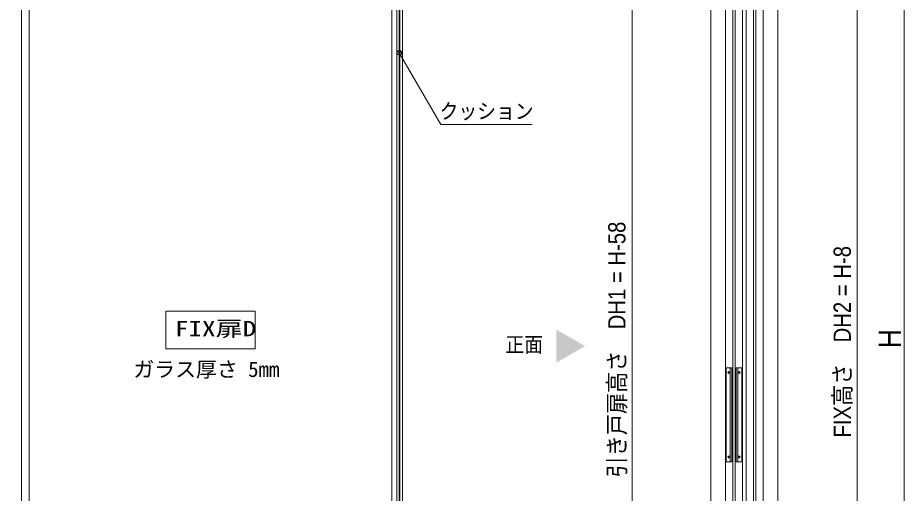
# Model space of a CAD drawing. Units: millimetres, scale not verified. Extents: x -6062 to 6062, y -3045 to 3045.
# Drawn here: x -2330 to -446, y -1154 to -142 of the extents above; entities that cross this region are included whole.
import ezdxf
from ezdxf.enums import TextEntityAlignment as Align

# ---------------------------------------------------------------- set-up
doc = ezdxf.new("R2010")
doc.units = ezdxf.units.MM
doc.header["$LTSCALE"] = 20
for name, pattern in [('CHAIN1', [8, 5, -1, 1, -1]), ('DASHED1', [1.8, 1.2, -0.6]), ('DOUBLE_CHAIN1', [8.8, 5, -1, 0.6, -0.6, 0.6, -1])]:
    doc.linetypes.add(name, pattern=pattern)
for name, color, linetype, lineweight in [('0-2_2寸法-1', 7, 'Continuous', 9), ('0-3_2寸法-3', 7, 'Continuous', 9), ('0-4_3一般', 7, 'Continuous', 9)]:
    doc.layers.add(name, color=color, linetype=linetype, lineweight=lineweight)
doc.styles.add('ＭＳ ゴシック', font='')
doc.styles.add('ＭＳ Ｐゴシック', font='')
doc.styles.get('ＭＳ ゴシック').set_extended_font_data('MS Gothic')
doc.styles.get('ＭＳ Ｐゴシック').set_extended_font_data('MS PGothic')

# ---------------------------------------------------------------- blocks, each defined once
blk = doc.blocks.new('グループ-11')
at = {"layer": '0-4_3一般'}
blk.add_line((5360, 7000), (5360, -40000), dxfattribs=at)
blk = doc.blocks.new('グループ-12')
at = {"layer": '0-4_3一般'}
for p, q in [((-10700, -40000), (-10700, 6840)), ((-10380, -40000), (-10380, 6840)), ((5040, 6840), (5040, -40000)), ((5360, 6840), (5360, -40000))]:
    blk.add_line(p, q, dxfattribs=at)
at = {"layer": '0-4_3一般', "linetype": 'DOUBLE_CHAIN1'}
for p, q in [((-10380, -9520), (-10380, -9200)), ((5040, -9200), (5040, -9520))]:
    blk.add_line(p, q, dxfattribs=at)
at = {"layer": '0-4_3一般'}
blk.add_lwpolyline([(-26760, 6840), (-10700, 6840), (-10700, -40000)], dxfattribs=at)
blk.add_blockref('グループ-11', (0, 0), dxfattribs=at)
blk = doc.blocks.new('グループ-23')
at = {"layer": '0-4_3一般'}
for p, q in [((5260, -40000), (5260, 7000)), ((5380, 7000), (5380, -40000)), ((5500, 7000), (5500, -40000))]:
    blk.add_line(p, q, dxfattribs=at)
blk = doc.blocks.new('グループ-38')
at = {"layer": '0-4_3一般'}
blk.add_lwpolyline([(19229.3, 6100), (19949.3, 6100), (19949.3, -39680), (19229.3, -39680)], close=True, dxfattribs=at)
blk = doc.blocks.new('グループ-44')
at = {"layer": '0-4_3一般'}
for p, q in [((20109.3, -40000), (20109.3, 6840)), ((20829.3, 6840), (20829.3, -40000))]:
    blk.add_line(p, q, dxfattribs=at)
blk = doc.blocks.new('グループ-48')
at = {"layer": '0-4_3一般'}
for p, q in [((20419.3, -39120), (20419.3, 5960)), ((20519.3, 5960), (20519.3, -39120))]:
    blk.add_line(p, q, dxfattribs=at)
blk = doc.blocks.new('グループ-50')
at = {"layer": '0-4_3一般'}
for p, q in [((19252.3, -17760), (19252.3, -21720)), ((19926.3, -21720), (19926.3, -17760))]:
    blk.add_line(p, q, dxfattribs=at)
at = {"layer": '0-4_3一般', "linetype": 'CHAIN1'}
for p, q in [((19328.3, -17940), (19416.3, -17940)), ((19372.3, -17984), (19372.3, -17896)), ((19762.3, -17940), (19850.3, -17940)), ((19806.3, -17896), (19806.3, -17984)), ((19328.3, -21540), (19416.3, -21540)), ((19372.3, -21584), (19372.3, -21496)), ((19762.3, -21540), (19850.3, -21540)), ((19806.3, -21496), (19806.3, -21584))]:
    blk.add_line(p, q, dxfattribs=at)
at = {"layer": '0-4_3一般', "linetype": 'DASHED1'}
for p, q in [((19422.3, -21740), (19422.3, -17740)), ((19756.3, -17740), (19756.3, -21740))]:
    blk.add_line(p, q, dxfattribs=at)
at = {"layer": '0-4_3一般'}
for points in [[(19272.3, -21740), (19492.3, -21740), (19492.3, -17740), (19272.3, -17740)], [(19906.3, -17740), (19686.3, -17740), (19686.3, -21740), (19906.3, -21740)]]:
    blk.add_lwpolyline(points, dxfattribs=at)
for centre in [(19372.3, -17940), (19806.3, -17940), (19372.3, -21540), (19806.3, -21540)]:
    blk.add_circle(centre, 40, dxfattribs=at)
for centre, start, end in [((19272.3, -17760), 135, 180), ((19272.3, -17760), 90, 135), ((19906.3, -17760), 45, 90), ((19906.3, -17760), 0, 45), ((19272.3, -21720), 180, 225), ((19272.3, -21720), 225, 270), ((19906.3, -21720), 270, 315), ((19906.3, -21720), 315, 0)]:
    blk.add_arc(centre, 20, start, end, dxfattribs=at)
blk = doc.blocks.new('グループ-58')
at = {"layer": '0-4_3一般'}
blk.add_lwpolyline([(19639.3, 5580), (19639.3, -39220), (19539.3, -39220), (19539.3, 5580)], close=True, dxfattribs=at)
blk = doc.blocks.new('グループ-61')
at = {"layer": '0-4_3一般'}
for name in ['グループ-44', 'グループ-38', 'グループ-48', 'グループ-58', 'グループ-50']:
    blk.add_blockref(name, (0, 0), dxfattribs=at)
blk = doc.blocks.new('グループ-62')
at = {"layer": '0-4_3一般'}
for p, q in [((18609.3, 7000), (18609.3, -40000)), ((21449.3, 7000), (21449.3, -40000))]:
    blk.add_line(p, q, dxfattribs=at)

msp = doc.modelspace()

# ---------------------------------------------------------------- linework, layer by layer
at = {"layer": '0-2_2寸法-1'}
for p, q in [((-546.04, -1987.29), (-546.04, 329.29)), ((-446.04, -1987.29), (-446.04, 337.29)), ((-1024.54, 292.29), (-1024.54, -1974.29))]:
    msp.add_line(p, q, dxfattribs=at)
at = {"layer": '0-3_2寸法-3'}
for p, q in [((-1514.61, -215.62), (-1524.39, -215.62)), ((-1515.5, -219.62), (-1523.5, -219.62)), ((-1519.33, -211.62), (-1519.67, -211.62)), ((-1519.33, -211.62), (-1519.67, -211.62))]:
    msp.add_line(p, q, dxfattribs=at)
msp.add_lwpolyline([(-1237.18, -369.45), (-1431.26, -369.45), (-1519.5, -216.61)], dxfattribs=at)
msp.add_lwpolyline([(-2016, -767), (-1826, -767), (-1826, -847), (-2016, -847)], close=True, dxfattribs=at)
msp.add_circle((-1519.5, -216.61), 5.01, dxfattribs=at)
msp.add_circle((-1519.5, -216.61), 5.01, dxfattribs=at)
msp.add_solid([(-1185.28, -805.93), (-1124.54, -841), (-1185.28, -876.07)], dxfattribs=at)

# ---------------------------------------------------------------- block references
at = {"layer": '0-4_3一般', "xscale": 0.05, "yscale": 0.05}
for name in ['グループ-12', 'グループ-23', 'グループ-61', 'グループ-62']:
    msp.add_blockref(name, (-1787.5, 0), dxfattribs=at)

# ---------------------------------------------------------------- texts
at = {"layer": '0-2_2寸法-1', "style": 'ＭＳ Ｐゴシック', "width": 0.9}
for s, height, p in [('引き戸扉高さ\u3000DH1 = H-58', 36.69, (-1027.65, -1120.73)), ('FIX高さ\u3000DH2 = H-8', 36.69, (-548.58, -1035.54)), ('H', 47.17, (-438.96, -845.25))]:
    msp.add_text(s, height=height, rotation=90, dxfattribs=at).set_placement(p, align=Align.BOTTOM_LEFT)
at = {"layer": '0-3_2寸法-3', "style": 'ＭＳ ゴシック'}
for s, width, p in [('クッション', 0.9, (-1433.76, -367.05)), ('FIX扉D', 1.3, (-1996.33, -829.87)), ('正面', 0.9, (-1293.76, -863.78))]:
    msp.add_text(s, height=32.55, dxfattribs=dict(at, width=width)).set_placement(p, align=Align.BOTTOM_LEFT)
msp.add_text('ガラス厚さ 5mm', height=32.55, dxfattribs=at).set_placement((-2084.79, -916.45), align=Align.BOTTOM_LEFT)

doc.saveas('drawing.dxf')
